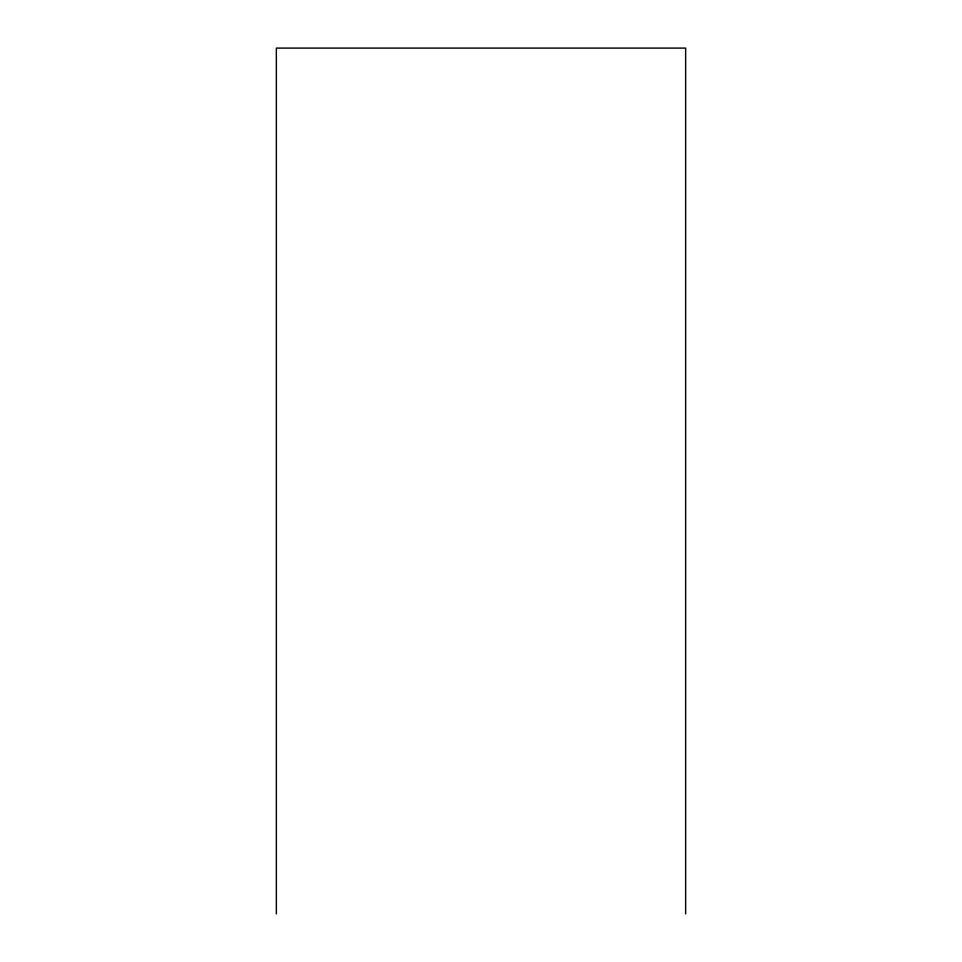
<?xml version="1.0" encoding="UTF-8"?>
<svg xmlns="http://www.w3.org/2000/svg" width="962" height="962" viewBox="0 0 962 962"><rect width="100%" height="100%" fill="white"/><g stroke="black" fill="none" stroke-linecap="round" stroke-linejoin="round"><path stroke-width="1.44" d="M685.641 913.9L685.641 48.1L276.359 48.1L276.359 913.9"/></g></svg>
